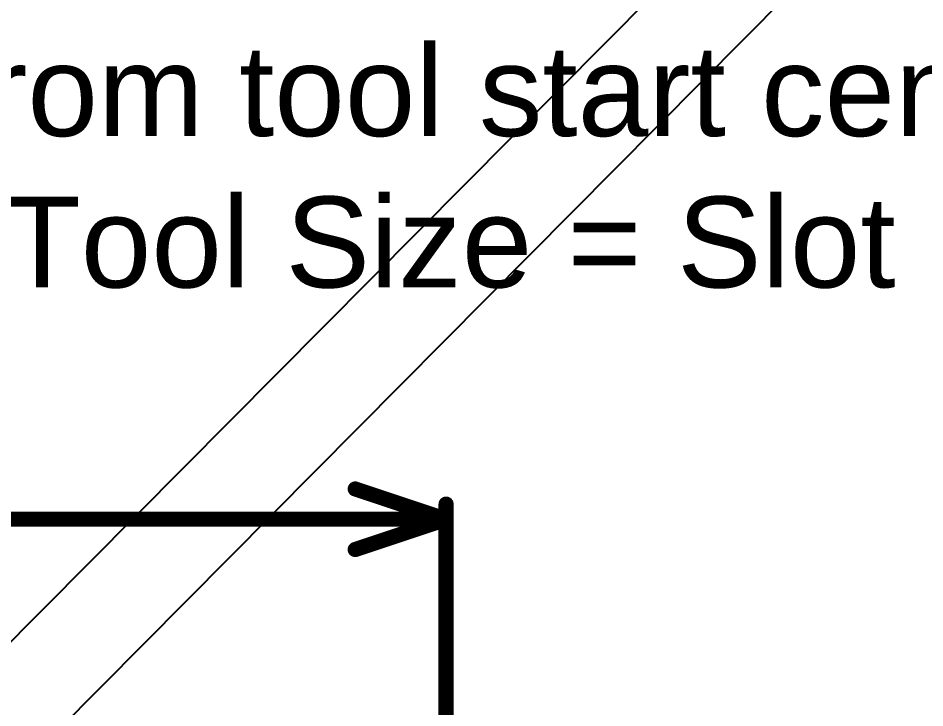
# Model space of a CAD drawing. Header units: inches. Extents: x -11 to 5433, y -4 to 5447.
# Drawn here: x 59.4 to 74.6, y 34.94 to 46.5 of the extents above; entities that cross this region are included whole.
import ezdxf

# ---------------------------------------------------------------- set-up
doc = ezdxf.new("R2010")
doc.units = ezdxf.units.IN
for name, color, linetype in [('Bottom Solder', 6, 'Continuous'), ('Dimensions', 6, 'Continuous'), ('Drill Drawing', 1, 'Continuous')]:
    doc.layers.add(name, color=color, linetype=linetype)
doc.styles.add('Arial', font='', dxfattribs={"height": 0.2})
doc.styles.get('Arial').set_extended_font_data('Arial')

# ---------------------------------------------------------------- blocks, each defined once
blk = doc.blocks.new('TL3340AF160QG_B_63')
at = {"layer": 'Bottom Solder'}
for p in [(-0.772, 0.003), (1.526, 0.035)]:
    blk.add_line(p, (5376.179, 5414.845), dxfattribs=at)

msp = doc.modelspace()

# ---------------------------------------------------------------- linework, layer by layer
at = {"layer": 'Dimensions'}
for points in [[(65.049, 38.608, 0.254, 0.254, 0), (66.573, 38.1, 0.254, 0.254, 0)], [(66.573, 34.376, 0.254, 0.254, 0), (66.573, 38.354, 0.254, 0.254, 0)], [(34.929, 38.1, 0.254, 0.254, 0), (66.573, 38.1, 0.254, 0.254, 0)], [(65.049, 37.592, 0.254, 0.254, 0), (66.573, 38.1, 0.254, 0.254, 0)]]:
    msp.add_lwpolyline(points, format="xyseb", dxfattribs=at)
for points in [[(64.986, 38.608, 0.127, 0.127, 1), (65.113, 38.608, 0.127, 0.127, 1)], [(66.51, 38.354, 0.127, 0.127, 1), (66.637, 38.354, 0.127, 0.127, 1)], [(66.51, 38.1, 0.127, 0.127, 1), (66.637, 38.1, 0.127, 0.127, 1)], [(66.51, 38.1, 0.127, 0.127, 1), (66.637, 38.1, 0.127, 0.127, 1)], [(66.51, 38.1, 0.127, 0.127, 1), (66.637, 38.1, 0.127, 0.127, 1)], [(64.986, 37.592, 0.127, 0.127, 1), (65.113, 37.592, 0.127, 0.127, 1)]]:
    msp.add_lwpolyline(points, format="xyseb", close=True, dxfattribs=at)

# ---------------------------------------------------------------- block references
msp.add_blockref('TL3340AF160QG_B_63', (56.673, 32.648))

# ---------------------------------------------------------------- texts
at = {"layer": 'Drill Drawing', "style": 'Arial'}
for s, p in [('= Calculated from tool start centre position to tool end centre position.', (45.767, 44.525)), (' = Routed Path Length + Tool Size = Slot length as defined in the PCB layout', (35.357, 41.986))]:
    msp.add_text(s, height=1.524, dxfattribs=at).set_placement(p)

doc.saveas('drawing.dxf')
